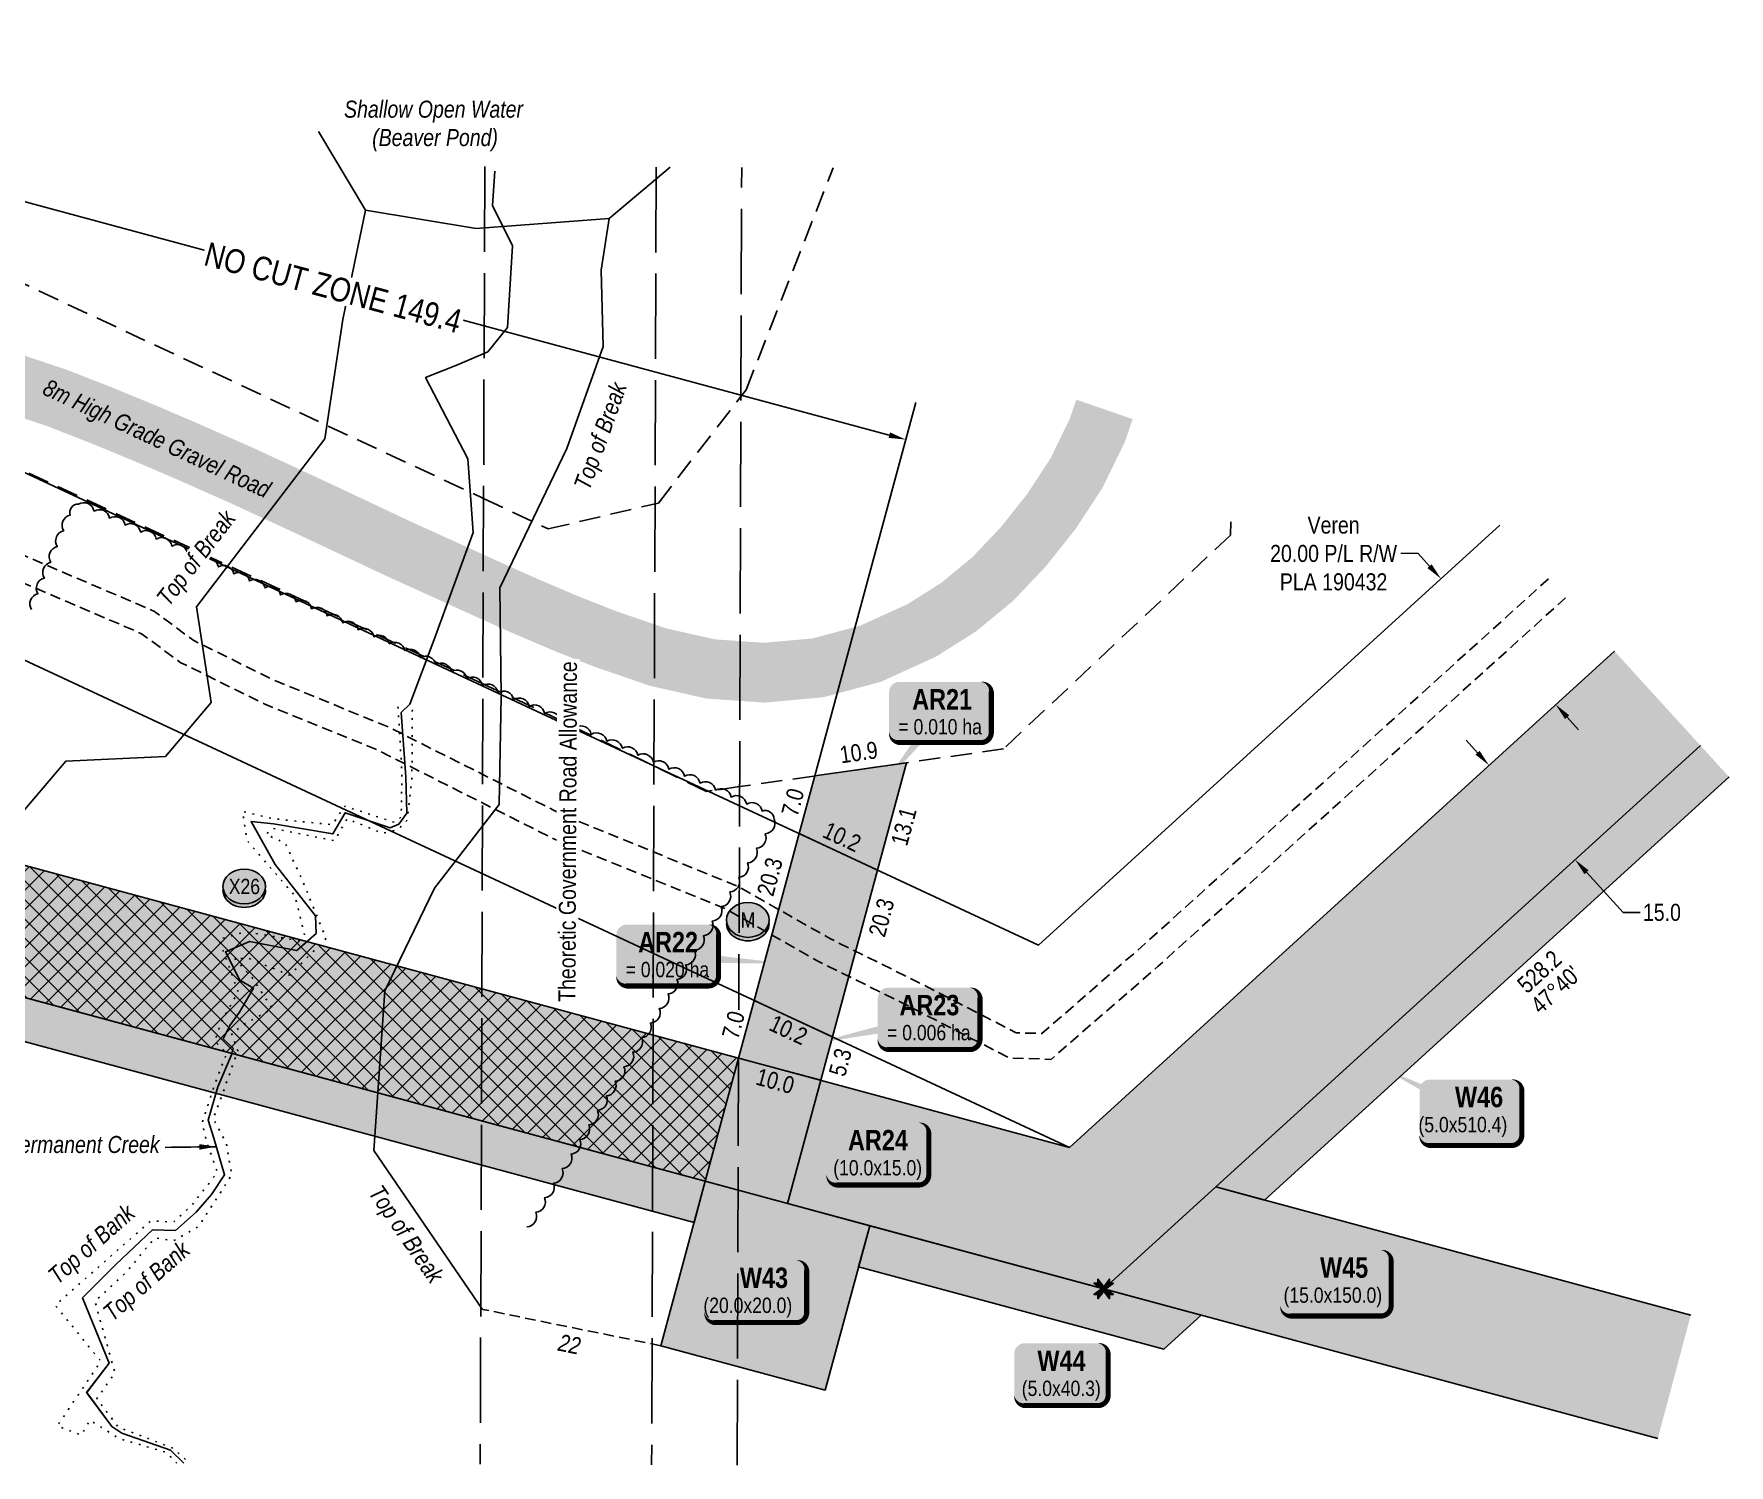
# Model space of a CAD drawing. Extents: x 471563 to 508050, y 6028961 to 6050146.
# Drawn here: x 476181 to 477176, y 6044197 to 6045038 of the extents above; entities that cross this region are included whole.
import ezdxf
from ezdxf.enums import TextEntityAlignment as Align

# ---------------------------------------------------------------- set-up
doc = ezdxf.new("R2010")
doc.units = 0
doc.header["$LTSCALE"] = 5
doc.header["$PDSIZE"] = 0.5
for name, pattern in [('0', [1, 1, 0]), ('foc-ACCESSROAD', [3.75, 2.5, -1.25]), ('foc-TIELINE', [1.875, 1.25, -0.625]), ('foc-TOPO', [1, 0.2, -0.8]), ('foc-UNSURVEYED', [12.5, 10, -2.5]), ('UG_PIPE', [1.875, 1.25, -0.625])]:
    doc.linetypes.add(name, pattern=pattern)
doc.layers.get('Defpoints').update_dxf_attribs({"color": 9})
for name, color, linetype in [('AS-PIPE-UG', 44, 'UG_PIPE'), ('AS-ROADS', 254, 'Continuous'), ('C-AR', 13, 'foc-ACCESSROAD'), ('C-RW', 13, 'Continuous'), ('L-BD1', 253, 'Continuous'), ('L-MON', 1, 'Continuous'), ('L-ROAD-T', 7, 'Continuous'), ('L-USEC', 7, 'foc-UNSURVEYED'), ('P-CROSSINGS', 250, 'Continuous'), ('P-CROSSINGS AR', 250, 'Continuous'), ('P-PROPOSED', 10, 'Continuous'), ('P-PROPOSED-H', 21, 'Continuous'), ('P-TEMP-BLOCKS', 250, 'Continuous'), ('P-TEMP-BLUE-BORE-H', 131, 'Continuous'), ('P-TEMP-H', 41, 'Continuous'), ('P-TEMP-NO CUT-H', 104, 'Continuous'), ('P-TEMP-NO CUT-T', 143, 'Continuous'), ('P-TEMP_ACCESS ROAD', 46, 'Continuous'), ('P-TEMP_WORKSPACE', 46, 'Continuous'), ('P-TXT', 4, 'Continuous'), ('P-WORKAREA', 113, 'Continuous'), ('P-WORKAREA-H', 111, 'Continuous'), ('P-WORKAREA-T', 113, 'Continuous'), ('T-BUSH', 110, '0'), ('T-CREEK', 160, 'Continuous'), ('T-LOW-AREA', 48, 'foc-TOPO'), ('T-SLOPE', 48, 'Continuous'), ('T-TIE', 201, 'foc-TIELINE'), ('T-WATER-T', 170, 'Continuous'), ('WETLAND', 143, 'Continuous'), ('WETLAND-T', 146, 'Continuous')]:
    doc.layers.add(name, color=color, linetype=linetype)
for name, color, linetype, lineweight in [('C-AR-T', 13, 'Continuous', 9), ('P-TEMP-T', 46, 'Continuous', 18), ('T-TEXT', 48, 'Continuous', 18), ('T-TIE-T', 201, 'Continuous', 18)]:
    doc.layers.add(name, color=color, linetype=linetype, lineweight=lineweight)
doc.styles.add('80', font='ARIALN.TTF', dxfattribs={"height": 10})
doc.styles.add('80CG', font='ARIALN.TTF', dxfattribs={"height": 10})
doc.styles.add('80L', font='ARIALN.TTF', dxfattribs={"height": 10})
doc.styles.add('80LS', font='ARIALNI.TTF', dxfattribs={"height": 10})
doc.styles.add('BOLD', font='ARIALNB.TTF')
doc.styles.add('Crossing', font='ARIALN.TTF', dxfattribs={"height": 10})
doc.styles.add('foc-LtypeFont', font='ARIALN.TTF', dxfattribs={"height": 7.35})
doc.styles.add('MtXpl_Arial_Narrow', font='ARIALNI.TTF')
doc.linetypes.add('foc-TOPO-flowdirection-NOLINE', pattern='A,0,[">",foc-LtypeFont,S=0.3,R=0,X=0,Y=-0.945],-20,[">",foc-LtypeFont,S=0.3,R=0,X=0,Y=-0.945],0', length=20)
doc.dimstyles.new('Compass 5 000', dxfattribs={"dimscale": 5, "dimtxt": 9, "dimasz": 2, "dimexe": 0.2, "dimexo": 0.0625, "dimgap": 0.5, "dimtad": 0, "dimtih": 1, "dimtoh": 1, "dimzin": 0, "dimdsep": 46, "dimtxsty": '80CG', "dimcen": 0.1, "dimse1": 1, "dimse2": 1, "dimclrd": 256, "dimclrt": 256, "dimaunit": 1, "dimadec": 4, "dimazin": 0, "dimtfac": 0.06, "dimtofl": 0, "dimtmove": 0, "dimatfit": 1, "dimfxl": 0.2, "dimtolj": 1, "dimtzin": 0, "dimlwd": -1, "dimarcsym": 0})

# ---------------------------------------------------------------- blocks, each defined once
blk = doc.blocks.new('xing2')
h = blk.add_hatch(color=50)
h.dxf.hatch_style = 1
edge = h.paths.add_edge_path()
edge.add_ellipse((0, 0), major_axis=(-12.5, 0), ratio=0.816297, start_angle=0, end_angle=360)
h = blk.add_hatch(color=250)
h.dxf.hatch_style = 1
edge = h.paths.add_edge_path()
edge.add_ellipse((0, -2.05), major_axis=(-12.5, 0), ratio=0.816297, start_angle=0, end_angle=180)
edge.add_line((12.5, -2.05), (12.5, 0))
edge.add_ellipse((0, 0), major_axis=(-12.5, 0), ratio=0.816297, start_angle=0, end_angle=180, ccw=False)
edge.add_line((-12.5, 0), (-12.5, -2.05))
at = {"color": 250}
blk.add_ellipse((0, 0), major_axis=(-12.5, 0), ratio=0.816297, dxfattribs=at)
blk.add_ellipse((0, -2.05), major_axis=(-12.5, 0), ratio=0.816297, start_param=0, end_param=3.141593, dxfattribs=at)
at = {"color": 250, "style": 'Crossing'}
blk.add_attdef('CROSSING', text='', height=9, dxfattribs=at).set_placement((0.09, 0.02), align=Align.MIDDLE_CENTER)
at = {"color": 250, "style": 'Crossing', "flags": 1}
for tag, p in [('OWNER', (0.09, -12.49)), ('DESCRIPTION', (0.09, -25.77)), ('LOCATION', (0.09, -39.3)), ('DWG_REF', (0.09, -52.84))]:
    blk.add_attdef(tag, text='', height=9, dxfattribs=at).set_placement(p, align=Align.MIDDLE_CENTER)
blk = doc.blocks.new('TEMP')
h = blk.add_hatch(color=255)
h.dxf.hatch_style = 1
h.paths.add_polyline_path([(0, 0.25), (-0.67, 1.15), (-0.67, 0.67), (-1.15, 0.67), (-0.25, 0), (-1.15, -0.67), (-0.67, -0.67), (-0.67, -1.15), (0, -0.25), (0.67, -1.15), (0.67, -0.67), (1.15, -0.67), (0.25, 0), (1.15, 0.67), (0.67, 0.67), (0.67, 1.15)])
h.paths.add_polyline_path([(0.57, 0.85), (0.57, 0.57), (0.85, 0.57), (0.08, 0), (0.85, -0.57), (0.57, -0.57), (0.57, -0.85), (0, -0.08), (-0.57, -0.85), (-0.57, -0.57), (-0.85, -0.57), (-0.08, 0), (-0.85, 0.57), (-0.57, 0.57), (-0.57, 0.85), (0, 0.08)], flags=16)
h = blk.add_hatch(color=1)
h.dxf.hatch_style = 1
h.paths.add_polyline_path([(0, 0.08), (-0.57, 0.85), (-0.57, 0.57), (-0.85, 0.57), (-0.08, 0), (-0.85, -0.57), (-0.57, -0.57), (-0.57, -0.85), (0, -0.08), (0.57, -0.85), (0.57, -0.57), (0.85, -0.57), (0.08, 0), (0.85, 0.57), (0.57, 0.57), (0.57, 0.85)])
h = blk.add_hatch(color=1)
h.dxf.hatch_style = 1
h.paths.add_polyline_path([(-0.08, 0), (-0.85, 0.57), (-0.57, 0.57), (-0.57, 0.85), (0, 0.08), (0.57, 0.85), (0.57, 0.57), (0.85, 0.57), (0.08, 0), (0.85, -0.57), (0.57, -0.57), (0.57, -0.85), (0, -0.08), (-0.57, -0.85), (-0.57, -0.57), (-0.85, -0.57)])
at = {"color": 1}
for p, q in [((-0.08, 0), (0.08, 0)), ((0, 0.08), (0, -0.08))]:
    blk.add_line(p, q, dxfattribs=at)
at = {"color": 255, "flags": 128}
blk.add_lwpolyline([(-0.25, 0), (-1.15, 0.67), (-0.67, 0.67), (-0.67, 1.15), (0, 0.25), (0.67, 1.15), (0.67, 0.67), (1.15, 0.67), (0.25, 0), (1.15, -0.67), (0.67, -0.67), (0.67, -1.15), (0, -0.25), (-0.67, -1.15), (-0.67, -0.67), (-1.15, -0.67)], close=True, dxfattribs=at)
at = {"color": 1, "flags": 128}
blk.add_lwpolyline([(-0.08, 0), (-0.85, 0.57), (-0.57, 0.57), (-0.57, 0.85), (0, 0.08), (0.57, 0.85), (0.57, 0.57), (0.85, 0.57), (0.08, 0), (0.85, -0.57), (0.57, -0.57), (0.57, -0.85), (0, -0.08), (-0.57, -0.85), (-0.57, -0.57), (-0.85, -0.57)], close=True, dxfattribs=at)
blk = doc.blocks.new('*U88')
h = blk.add_hatch(color=191)
edge = h.paths.add_edge_path()
edge.add_line((-24, -18.12), (24, -18.12))
edge.add_arc((24, -12.12), 6, 270, 360)
edge.add_line((30, -12.12), (30, 12.5))
edge.add_arc((24, 12.5), 6, 0, 90)
edge.add_line((24, 18.5), (-24, 18.5))
edge.add_arc((-24, 12.5), 6, 90, 180)
edge.add_line((-30, 12.5), (-30, -12.12))
edge.add_arc((-24, -12.12), 6, 180, 270)
at = {"color": 250, "flags": 128}
blk.add_lwpolyline([(-24, -18.12, 3, 3, 0), (24, -18.12, 3, 3, 0.414214), (30, -12.12, 3, 3, 0), (30, 12.5, 3, 0, 0.414214), (24, 18.5, 0, 0, 0), (-24, 18.5, 0, 0, 0.414214), (-30, 12.5, 0, 0, 0), (-30, -12.12, 0, 3, 0.414214)], format="xyseb", close=True, dxfattribs=at)
at = {"flags": 128}
blk.add_lwpolyline([(27.24, 13.56, 0, 7.5, 0), (0, 0, 0, 0, 0)], format="xyseb", dxfattribs=at)
at = {"color": 250}
for tag, p, height, style in [('TEMP_AREA_W1_001', (-9.21, 2.24), 12, 'BOLD'), ('ENTER_TEXT_001', (-30.66, -12.47), 9, '80')]:
    blk.add_attdef(tag, p, '', height=height, dxfattribs=dict(at, style=style))
blk = doc.blocks.new('*U210')
h = blk.add_hatch(color=111)
edge = h.paths.add_edge_path()
edge.add_line((-24, -17.52), (24, -17.52))
edge.add_arc((24, -11.52), 6, 270, 360)
edge.add_line((30, -11.52), (30, 12.5))
edge.add_arc((24, 12.5), 6, 0, 90)
edge.add_line((24, 18.5), (-24, 18.5))
edge.add_arc((-24, 12.5), 6, 90, 180)
edge.add_line((-30, 12.5), (-30, -11.52))
edge.add_arc((-24, -11.52), 6, 180, 270)
at = {"color": 250, "flags": 128}
blk.add_lwpolyline([(-24, -17.52, 3, 3, 0), (24, -17.52, 3, 3, 0.414214), (30, -11.52, 3, 3, 0), (30, 12.5, 3, 0, 0.414214), (24, 18.5, 0, 0, 0), (-24, 18.5, 0, 0, 0.414214), (-30, 12.5, 0, 0, 0), (-30, -11.52, 0, 3, 0.414214)], format="xyseb", close=True, dxfattribs=at)
at = {"flags": 128}
blk.add_lwpolyline([(69.66, -4.38, 0, 7.5, 0), (0, 0, 0, 0, 0)], format="xyseb", dxfattribs=at)
at = {"color": 250}
for tag, p, height, style in [('TEMP_AREA_W1_001', (-9.21, 2.24), 12, 'BOLD'), ('ENTER_TEXT_001', (-30.66, -12.47), 9, '80')]:
    blk.add_attdef(tag, p, '', height=height, dxfattribs=dict(at, style=style))
blk = doc.blocks.new('*U432')
h = blk.add_hatch(color=191)
edge = h.paths.add_edge_path()
edge.add_line((-21.5, -18.12), (21.5, -18.12))
edge.add_arc((21.5, -12.12), 6, 270, 360)
edge.add_line((27.5, -12.12), (27.5, 12.5))
edge.add_arc((21.5, 12.5), 6, 0, 90)
edge.add_line((21.5, 18.5), (-21.5, 18.5))
edge.add_arc((-21.5, 12.5), 6, 90, 180)
edge.add_line((-27.5, 12.5), (-27.5, -12.12))
edge.add_arc((-21.5, -12.12), 6, 180, 270)
at = {"color": 250, "flags": 128}
blk.add_lwpolyline([(-21.5, -18.12, 3, 3, 0), (21.5, -18.12, 3, 3, 0.414214), (27.5, -12.12, 3, 3, 0), (27.5, 12.5, 3, 0, 0.414214), (21.5, 18.5, 0, 0, 0), (-21.5, 18.5, 0, 0, 0.414214), (-27.5, 12.5, 0, 0, 0), (-27.5, -12.12, 0, 3, 0.414214)], format="xyseb", close=True, dxfattribs=at)
at = {"flags": 128}
blk.add_lwpolyline([(27.24, 13.56, 0, 7.5, 0), (0, 0, 0, 0, 0)], format="xyseb", dxfattribs=at)
at = {"color": 250}
for tag, p, height, style in [('TEMP_AREA_W1_001', (-9.21, 2.24), 12, 'BOLD'), ('ENTER_TEXT_001', (-30.66, -12.47), 9, '80')]:
    blk.add_attdef(tag, p, '', height=height, dxfattribs=dict(at, style=style))
blk = doc.blocks.new('*U302')
h = blk.add_hatch(color=191)
edge = h.paths.add_edge_path()
edge.add_line((-26.5, -20.23), (26.5, -20.23))
edge.add_arc((26.5, -14.23), 6, 270, 360)
edge.add_line((32.5, -14.23), (32.5, 12.5))
edge.add_arc((26.5, 12.5), 6, 0, 90)
edge.add_line((26.5, 18.5), (-26.5, 18.5))
edge.add_arc((-26.5, 12.5), 6, 90, 180)
edge.add_line((-32.5, 12.5), (-32.5, -14.23))
edge.add_arc((-26.5, -14.23), 6, 180, 270)
at = {"color": 250, "flags": 128}
blk.add_lwpolyline([(-26.5, -20.23, 3, 3, 0), (26.5, -20.23, 3, 3, 0.414214), (32.5, -14.23, 3, 3, 0), (32.5, 12.5, 3, 0, 0.414214), (26.5, 18.5, 0, 0, 0), (-26.5, 18.5, 0, 0, 0.414214), (-32.5, 12.5, 0, 0, 0), (-32.5, -14.23, 0, 3, 0.414214)], format="xyseb", close=True, dxfattribs=at)
at = {"flags": 128}
blk.add_lwpolyline([(-20.77, 2.51, 0, 7.5, 0), (0, 0, 0, 0, 0)], format="xyseb", dxfattribs=at)
at = {"color": 250}
for tag, p, height, style in [('TEMP_AREA_W1_001', (-9.21, 2.24), 12, 'BOLD'), ('ENTER_TEXT_001', (-30.66, -12.47), 9, '80')]:
    blk.add_attdef(tag, p, '', height=height, dxfattribs=dict(at, style=style))
blk = doc.blocks.new('*U105')
h = blk.add_hatch(color=191)
edge = h.paths.add_edge_path()
edge.add_line((-24, -20.23), (24, -20.23))
edge.add_arc((24, -14.23), 6, 270, 360)
edge.add_line((30, -14.23), (30, 12.5))
edge.add_arc((24, 12.5), 6, 0, 90)
edge.add_line((24, 18.5), (-24, 18.5))
edge.add_arc((-24, 12.5), 6, 90, 180)
edge.add_line((-30, 12.5), (-30, -14.23))
edge.add_arc((-24, -14.23), 6, 180, 270)
at = {"flags": 128}
blk.add_lwpolyline([(-51.44, 24.97, 0, 7.5, 0), (0, 0, 0, 0, 0)], format="xyseb", dxfattribs=at)
at = {"color": 250, "flags": 128}
blk.add_lwpolyline([(-24, -20.23, 3, 3, 0), (24, -20.23, 3, 3, 0.414214), (30, -14.23, 3, 3, 0), (30, 12.5, 3, 0, 0.414214), (24, 18.5, 0, 0, 0), (-24, 18.5, 0, 0, 0.414214), (-30, 12.5, 0, 0, 0), (-30, -14.23, 0, 3, 0.414214)], format="xyseb", close=True, dxfattribs=at)
at = {"color": 250}
for tag, p, height, style in [('TEMP_AREA_W1_001', (-9.21, 2.24), 12, 'BOLD'), ('ENTER_TEXT_001', (-30.66, -12.47), 9, '80')]:
    blk.add_attdef(tag, p, '', height=height, dxfattribs=dict(at, style=style))
blk = doc.blocks.new('*D304')
at = {"layer": 'Defpoints', "color": 0, "linetype": 'Continuous', "transparency": 16777216}
for p in [(477038.64, 6044611.62), (477085.36, 6044552.78), (477089.12, 6044556.21)]:
    blk.add_point(p, dxfattribs=at)
at = {"layer": 'P-TXT', "transparency": 16777216}
for p, q in [((477028.15, 6044615.59), (477021.41, 6044622.98)), ((477092.1, 6044545.39), (477113.58, 6044521.81)), ((477113.58, 6044521.81), (477123.58, 6044521.81))]:
    blk.add_line(p, q, dxfattribs=at)
at = {"layer": 'P-TXT', "linetype": 'Continuous', "transparency": 16777216}
for points in [[(477029.38, 6044616.71), (477026.92, 6044614.47), (477034.88, 6044608.2)], [(477093.33, 6044546.51), (477090.87, 6044544.27), (477085.36, 6044552.78)]]:
    blk.add_solid(points, dxfattribs=at)
at = {"layer": 'P-TXT', "linetype": 'Continuous', "transparency": 16777216, "insert": (477136.34, 6044521.81), "char_height": 10, "attachment_point": 5, "style": '80CG'}
blk.add_mtext('\\A1;15.0', dxfattribs=at)
blk = doc.blocks.new('*D305')
at = {"layer": 'C-AR-T', "transparency": 16777216}
for p, q in [((476993.22, 6044732.5), (476983.22, 6044732.5)), ((476999.96, 6044725.11), (476993.22, 6044732.5)), ((477080.73, 6044636.44), (477087.47, 6044629.05))]:
    blk.add_line(p, q, dxfattribs=at)
at = {"layer": 'C-AR-T', "linetype": 'Continuous', "transparency": 16777216}
for points in [[(477001.19, 6044726.23), (476998.72, 6044723.99), (477006.69, 6044717.72)], [(477081.97, 6044637.57), (477079.5, 6044635.32), (477074, 6044643.84)]]:
    blk.add_solid(points, dxfattribs=at)
at = {"layer": 'Defpoints', "color": 0, "linetype": 'Continuous', "transparency": 16777216}
for p in [(477000.27, 6044711.87), (477006.69, 6044717.72), (477067.58, 6044637.99)]:
    blk.add_point(p, dxfattribs=at)
at = {"layer": 'C-AR-T', "linetype": 'Continuous', "transparency": 16777216, "insert": (476943.68, 6044732.5), "char_height": 10, "attachment_point": 5, "style": '80CG'}
blk.add_mtext('\\A1;Veren\\P20.00 P/L R/W\\PPLA 190432', dxfattribs=at)
blk = doc.blocks.new('*U358')
h = blk.add_hatch(color=191)
edge = h.paths.add_edge_path()
edge.add_line((-24, -17.15), (24, -17.15))
edge.add_arc((24, -11.15), 6, 270, 360)
edge.add_line((30, -11.15), (30, 12.5))
edge.add_arc((24, 12.5), 6, 0, 90)
edge.add_line((24, 18.5), (-24, 18.5))
edge.add_arc((-24, 12.5), 6, 90, 180)
edge.add_line((-30, 12.5), (-30, -11.15))
edge.add_arc((-24, -11.15), 6, 180, 270)
at = {"color": 250, "flags": 128}
blk.add_lwpolyline([(-24, -17.15, 3, 3, 0), (24, -17.15, 3, 3, 0.414214), (30, -11.15, 3, 3, 0), (30, 12.5, 3, 0, 0.414214), (24, 18.5, 0, 0, 0), (-24, 18.5, 0, 0, 0.414214), (-30, 12.5, 0, 0, 0), (-30, -11.15, 0, 3, 0.414214)], format="xyseb", close=True, dxfattribs=at)
at = {"flags": 128}
blk.add_lwpolyline([(-32.73, -41, 0, 7.5, 0), (0, 0, 0, 0, 0)], format="xyseb", dxfattribs=at)
at = {"color": 250}
for tag, p, height, style in [('TEMP_AREA_W1_001', (-9.21, 2.24), 12, 'BOLD'), ('ENTER_TEXT_001', (-30.66, -12.47), 9, '80')]:
    blk.add_attdef(tag, p, '', height=height, dxfattribs=dict(at, style=style))
blk = doc.blocks.new('*U359')
h = blk.add_hatch(color=191)
edge = h.paths.add_edge_path()
edge.add_line((-24, -17.81), (24, -17.81))
edge.add_arc((24, -11.81), 6, 270, 360)
edge.add_line((30, -11.81), (30, 12.5))
edge.add_arc((24, 12.5), 6, 0, 90)
edge.add_line((24, 18.5), (-24, 18.5))
edge.add_arc((-24, 12.5), 6, 90, 180)
edge.add_line((-30, 12.5), (-30, -11.81))
edge.add_arc((-24, -11.81), 6, 180, 270)
at = {"color": 250, "flags": 128}
blk.add_lwpolyline([(-24, -17.81, 3, 3, 0), (24, -17.81, 3, 3, 0.414214), (30, -11.81, 3, 3, 0), (30, 12.5, 3, 0, 0.414214), (24, 18.5, 0, 0, 0), (-24, 18.5, 0, 0, 0.414214), (-30, 12.5, 0, 0, 0), (-30, -11.81, 0, 3, 0.414214)], format="xyseb", close=True, dxfattribs=at)
at = {"flags": 128}
blk.add_lwpolyline([(-67.92, -14.29, 0, 7.5, 0), (0, 0, 0, 0, 0)], format="xyseb", dxfattribs=at)
at = {"color": 250}
for tag, p, height, style in [('TEMP_AREA_W1_001', (-9.21, 2.24), 12, 'BOLD'), ('ENTER_TEXT_001', (-30.66, -12.47), 9, '80')]:
    blk.add_attdef(tag, p, '', height=height, dxfattribs=dict(at, style=style))
blk = doc.blocks.new('*U360')
h = blk.add_hatch(color=111)
edge = h.paths.add_edge_path()
edge.add_line((-24, -18.11), (24, -18.11))
edge.add_arc((24, -12.11), 6, 270, 360)
edge.add_line((30, -12.11), (30, 12.5))
edge.add_arc((24, 12.5), 6, 0, 90)
edge.add_line((24, 18.5), (-24, 18.5))
edge.add_arc((-24, 12.5), 6, 90, 180)
edge.add_line((-30, 12.5), (-30, -12.11))
edge.add_arc((-24, -12.11), 6, 180, 270)
at = {"color": 250, "flags": 128}
blk.add_lwpolyline([(-24, -18.11, 3, 3, 0), (24, -18.11, 3, 3, 0.414214), (30, -12.11, 3, 3, 0), (30, 12.5, 3, 0, 0.414214), (24, 18.5, 0, 0, 0), (-24, 18.5, 0, 0, 0.414214), (-30, 12.5, 0, 0, 0), (-30, -12.11, 0, 3, 0.414214)], format="xyseb", close=True, dxfattribs=at)
at = {"flags": 128}
blk.add_lwpolyline([(-63.08, 9.14, 0, 7.5, 0), (0, 0, 0, 0, 0)], format="xyseb", dxfattribs=at)
at = {"color": 250}
for tag, p, height, style in [('TEMP_AREA_W1_001', (-9.21, 2.24), 12, 'BOLD'), ('ENTER_TEXT_001', (-30.66, -12.47), 9, '80')]:
    blk.add_attdef(tag, p, '', height=height, dxfattribs=dict(at, style=style))
blk = doc.blocks.new('Well_proximity')
h = blk.add_hatch(color=191)
h.dxf.hatch_style = 1
edge = h.paths.add_edge_path()
edge.add_ellipse((0, 0), major_axis=(-12.5, 0), ratio=0.816297, start_angle=0, end_angle=360)
h = blk.add_hatch(color=250)
h.dxf.hatch_style = 1
edge = h.paths.add_edge_path()
edge.add_ellipse((0, -2.05), major_axis=(-12.5, 0), ratio=0.816297, start_angle=0, end_angle=180)
edge.add_line((12.5, -2.05), (12.5, 0))
edge.add_ellipse((0, 0), major_axis=(-12.5, 0), ratio=0.816297, start_angle=0, end_angle=180, ccw=False)
edge.add_line((-12.5, 0), (-12.5, -2.05))
at = {"color": 250}
blk.add_ellipse((0, 0), major_axis=(-12.5, 0), ratio=0.816297, dxfattribs=at)
blk.add_ellipse((0, -2.05), major_axis=(-12.5, 0), ratio=0.816297, start_param=0, end_param=3.141593, dxfattribs=at)
at = {"color": 250, "style": '80L'}
blk.add_attdef('CROSSING', text='', height=9, dxfattribs=at).set_placement((0.09, 0.02), align=Align.MIDDLE_CENTER)

msp = doc.modelspace()

# ---------------------------------------------------------------- hatches: boundary and pattern name
at = {"layer": 'P-PROPOSED-H'}
h = msp.add_hatch(color=256, dxfattribs=at)
h.dxf.hatch_style = 1
h.paths.add_polyline_path([(475584.03, 6044533.161), (475633.111, 6044476.502), (475757.958, 6044584.65), (476808.777, 6044300.809), (477158.924, 6044619.798), (477108.441, 6044675.212), (476788.663, 6044383.889), (475739.013, 6044667.414)])
at = {"layer": 'P-TEMP-BLUE-BORE-H'}
h = msp.add_hatch(color=256, dxfattribs=at)
h.dxf.hatch_style = 1
h.paths.add_polyline_path([(476574.999, 6044363.956), (475854.448, 6044558.587), (475873.995, 6044630.954), (476594.547, 6044436.323)])
at = {"layer": 'P-TEMP-H'}
h = msp.add_hatch(color=256, dxfattribs=at)
h.dxf.hatch_style = 1
h.paths.add_polyline_path([(477175.751, 6044601.327), (476903.134, 6044352.969), (476874.517, 6044360.699), (477158.924, 6044619.798)])
h = msp.add_hatch(color=256, dxfattribs=at)
h.dxf.hatch_style = 1
h.paths.add_polyline_path([(476693.14, 6044609.69), (476639.293, 6044601.98), (476630.139, 6044568.091), (476676.113, 6044546.652)])
h = msp.add_hatch(color=256, dxfattribs=at)
h.dxf.hatch_style = 1
h.paths.add_polyline_path([(475854.448, 6044558.587), (476574.999, 6044363.956), (476568.484, 6044339.834), (475847.932, 6044534.464)])
h = msp.add_hatch(color=256, dxfattribs=at)
h.dxf.hatch_style = 1
h.paths.add_polyline_path([(476603.683, 6044470.147), (476649.657, 6044448.709), (476642.792, 6044423.291), (476594.547, 6044436.323)])
h = msp.add_hatch(color=256, dxfattribs=at)
h.dxf.hatch_style = 1
h.paths.add_polyline_path([(476645.426, 6044241.403), (476671.489, 6044337.893), (476574.999, 6044363.956), (476548.936, 6044267.466)])
h = msp.add_hatch(color=256, dxfattribs=at)
h.dxf.hatch_style = 1
h.paths.add_polyline_path([(477133.919, 6044212.984), (476808.777, 6044300.809), (476874.517, 6044360.699), (477153.26, 6044285.406)])
h = msp.add_hatch(color=256, dxfattribs=at)
h.dxf.hatch_style = 1
h.paths.add_polyline_path([(476671.489, 6044337.893), (476664.973, 6044313.77), (476844.098, 6044265.386), (476866.011, 6044285.349)])
at = {"layer": 'P-TEMP-NO CUT-H', "ltscale": 2}
h = msp.add_hatch(dxfattribs=at)
h.set_pattern_fill('ANSI37', color=256, scale=2.498679, angle=90)
h.set_pattern_definition([(135, (257.6555, 3195.074), (-5.609693392, -5.609693392), []), (225, (257.6555, 3195.074), (5.609693392, -5.609693392), [])])
h.paths.add_polyline_path([(476574.999, 6044363.956), (475854.448, 6044558.587), (475873.995, 6044630.954), (476594.547, 6044436.323)])
at = {"layer": 'P-WORKAREA-H'}
h = msp.add_hatch(color=256, dxfattribs=at)
h.dxf.hatch_style = 1
h.paths.add_polyline_path([(476630.139, 6044568.091), (476676.113, 6044546.652), (476649.657, 6044448.709), (476603.683, 6044470.147)])
h = msp.add_hatch(color=256, dxfattribs=at)
h.dxf.hatch_style = 1
h.paths.add_polyline_path([(476594.547, 6044436.323), (476642.792, 6044423.291), (476623.244, 6044350.924), (476574.999, 6044363.956)])

# ---------------------------------------------------------------- linework, layer by layer
at = {"layer": 'AS-PIPE-UG', "flags": 128}
for points in [[(477069.78, 6044717.649), (476830.843, 6044501.499), (476772.463, 6044450.739), (476757.348, 6044451.194), (476698.903, 6044481.334), (476648.498, 6044506.264), (476593.963, 6044537.204), (476492.093, 6044578.754), (476388.818, 6044630.839), (476322.353, 6044657.944), (476274.793, 6044681.434), (476251.788, 6044698.539), (476168.858, 6044734.129), (476049.673, 6044767.524), (475949.688, 6044756.774), (475847.538, 6044748.479), (475700.168, 6044713.334), (475643.803, 6044663.954), (475548.313, 6044574.394)], [(477079.837, 6044706.531), (476840.791, 6044490.282), (476777.874, 6044435.577), (476753.499, 6044436.311), (476692.144, 6044467.952), (476641.47, 6044493.014), (476587.406, 6044523.687), (476485.877, 6044565.098), (476382.602, 6044617.183), (476316.195, 6044644.265), (476266.937, 6044668.593), (476244.257, 6044685.457), (476163.858, 6044719.961), (476048.407, 6044752.309), (475951.096, 6044741.847), (475849.898, 6044733.629), (475707.256, 6044699.612), (475653.874, 6044652.845), (475558.569, 6044563.459)]]:
    msp.add_lwpolyline(points, dxfattribs=at)
at = {"layer": 'AS-ROADS', "const_width": 35, "flags": 128}
msp.add_lwpolyline([(476809.237, 6044817.134), (476804.818, 6044804.334), (476792.813, 6044779.779), (476778.098, 6044757.239), (476761.618, 6044736.484), (476743.603, 6044717.479), (476723.638, 6044701.039), (476702.123, 6044687.444), (476672.078, 6044673.739), (476641.083, 6044665.399), (476609.588, 6044662.544), (476578.048, 6044664.779), (476547.098, 6044671.774), (476516.433, 6044682.319), (476492.448, 6044691.789), (476468.793, 6044701.919), (476444.823, 6044712.654), (476419.483, 6044724.199), (476392.198, 6044736.604), (476363.988, 6044749.954), (476334.218, 6044763.889), (476302.538, 6044778.549), (476268.318, 6044793.689), (476244.443, 6044803.869), (476219.758, 6044814.009), (476194.763, 6044823.779), (476169.053, 6044832.424), (476142.968, 6044840.304)], dxfattribs=at)
at = {"layer": 'C-AR'}
for points in [[(475453.222, 6044684.584), (475461.296, 6044691.539), (475664.494, 6044867.379), (475782.293, 6044969.318), (475861.176, 6045037.583), (476444.895, 6044764.775), (476482.858, 6044746.975), (476547.461, 6044762.153), (476595.901, 6044824.737), (476598.932, 6044828.653), (476650.087, 6044958.971)], [(476883.28, 6044751.146), (476883.179, 6044743.355), (476750.009, 6044617.833), (476595.102, 6044595.652), (476578.968, 6044593.341), (476575.623, 6044592.861), (476472.717, 6044642.898), (476444.515, 6044656.054), (476096.16, 6044817.805), (475878.146, 6044787.789), (475868.015, 6044786.364), (475712.612, 6044764.806), (475696.279, 6044762.621), (475526.741, 6044615.913), (475518.499, 6044608.813)]]:
    msp.add_lwpolyline(points, dxfattribs=at)
at = {"layer": 'C-RW', "flags": 128}
for points in [[(475518.59, 6044608.707), (475695.919, 6044762.316), (476094.379, 6044817.922), (476770.567, 6044502.608), (477041.131, 6044749.096)], [(477108.441, 6044675.212), (476788.663, 6044383.889), (476078.923, 6044714.849), (475739.013, 6044667.414), (475584.03, 6044533.161)]]:
    msp.add_lwpolyline(points, dxfattribs=at)
at = {"layer": 'L-USEC', "flags": 128}
for points in [[(476445.573, 6044959.684), (476442.916, 6044197.883)], [(476546.157, 6044959.334), (476543.5, 6044197.533)], [(476593.713, 6044197.357), (476596.37, 6044959.158)]]:
    msp.add_lwpolyline(points, dxfattribs=at)
at = {"layer": 'P-TEMP-NO CUT-T'}
for p, q in [((475981.723, 6044991.451), (476312.876, 6044902.002)), ((476682.977, 6044802.032), (476351.825, 6044891.481))]:
    msp.add_line(p, q, dxfattribs=at)
at = {"layer": 'P-TEMP-NO CUT-T', "flags": 128}
msp.add_lwpolyline([(476639.293, 6044601.98), (476698.477, 6044821.087)], dxfattribs=at)
at = {"layer": 'P-TEMP-NO CUT-T'}
msp.add_solid([(476683.411, 6044803.641), (476682.543, 6044800.424), (476692.626, 6044799.426)], dxfattribs=at)
at = {"layer": 'P-TEMP_ACCESS ROAD', "linetype": 'Continuous', "flags": 128}
msp.add_lwpolyline([(476693.14, 6044609.69), (476639.293, 6044601.98), (476630.139, 6044568.091), (476676.113, 6044546.652)], close=True, dxfattribs=at)
at = {"layer": 'P-TEMP_WORKSPACE'}
msp.add_lwpolyline([(477175.751, 6044601.327), (476903.134, 6044352.969), (476874.517, 6044360.699), (477158.924, 6044619.798)], dxfattribs=at)
for points in [[(476645.426, 6044241.403), (476671.489, 6044337.893), (476574.999, 6044363.956), (476548.936, 6044267.466)], [(476866.011, 6044285.349), (476671.489, 6044337.893), (476664.973, 6044313.77), (476844.098, 6044265.386)]]:
    msp.add_lwpolyline(points, close=True, dxfattribs=at)
at = {"layer": 'P-TEMP_WORKSPACE', "flags": 128}
msp.add_lwpolyline([(477133.919, 6044212.984), (476808.777, 6044300.809), (476874.517, 6044360.699), (477153.26, 6044285.406)], dxfattribs=at)
at = {"layer": 'P-WORKAREA'}
msp.add_lwpolyline([(476630.139, 6044568.091), (476676.113, 6044546.652), (476649.657, 6044448.709), (476603.683, 6044470.147)], close=True, dxfattribs=at)
msp.add_lwpolyline([(476594.547, 6044436.323), (476642.792, 6044423.291), (476623.244, 6044350.924), (476574.999, 6044363.956), (476594.547, 6044436.323)], dxfattribs=at)
at = {"layer": 'T-BUSH', "linetype": 'Continuous', "flags": 128}
msp.add_lwpolyline([(476470.309, 6044337.213, 0.5205671), (476475.488, 6044345.761, 0.5205671), (476480.668, 6044354.309, 0.5205671), (476485.848, 6044362.857, 0.5205671), (476491.027, 6044371.404, 0.5205671), (476496.207, 6044379.952, 0.5205671), (476501.386, 6044388.5, 0.5205671), (476506.566, 6044397.048, 0.5205671), (476511.745, 6044405.596, 0.5205671), (476516.925, 6044414.144, 0.5205671), (476522.104, 6044422.692, 0.5205671), (476527.284, 6044431.24, 0.5205671), (476532.464, 6044439.788, 0.5205671), (476537.643, 6044448.336, 0.5205671), (476542.823, 6044456.883, 0.5205671), (476548.002, 6044465.431, 0.5205671), (476553.182, 6044473.979, 0.5205671), (476558.361, 6044482.527, 0.5205671), (476563.541, 6044491.075, 0.5205671), (476568.72, 6044499.623, 0.5205671), (476573.9, 6044508.171, 0.5205671), (476579.08, 6044516.719, 0.5205671), (476584.259, 6044525.267, 0.5205671), (476589.439, 6044533.814, 0.5205671), (476594.618, 6044542.362, 0.5205671), (476599.798, 6044550.91, 0.5205671), (476604.977, 6044559.458, 0.5205671), (476610.157, 6044568.006, 0.5205671), (476615.336, 6044576.554, 0.5205671), (476608.4, 6044581.328, 0.5205671), (476599.283, 6044585.423, 0.5205671), (476590.165, 6044589.517, 0.5205671), (476581.048, 6044593.612, 0.5205671), (476571.93, 6044597.706, 0.5205671), (476562.813, 6044601.801, 0.5205671), (476553.695, 6044605.896, 0.5205671), (476544.578, 6044609.99, 0.5205671), (476535.46, 6044614.085, 0.5205671), (476526.343, 6044618.179, 0.5205671), (476517.225, 6044622.274, 0.5205671), (476508.108, 6044626.369, 0.5205671), (476498.99, 6044630.463, 0.5205671), (476489.873, 6044634.558, 0.5205671), (476480.755, 6044638.652, 0.5205671), (476471.638, 6044642.747, 0.5205671), (476462.52, 6044646.842, 0.5205671), (476453.403, 6044650.936, 0.5205671), (476444.285, 6044655.031, 0.5205671), (476435.168, 6044659.125, 0.5205671), (476426.05, 6044663.22, 0.5205671), (476416.933, 6044667.315, 0.5205671), (476407.815, 6044671.409, 0.5205671), (476398.698, 6044675.504, 0.5205671), (476389.58, 6044679.598, 0.5205671), (476380.463, 6044683.693, 0.5205671), (476371.345, 6044687.788, 0.5205671), (476362.228, 6044691.882, 0.5205671), (476353.11, 6044695.977, 0.5205671), (476343.993, 6044700.071, 0.5205671), (476334.875, 6044704.166, 0.5205671), (476325.758, 6044708.261, 0.5205671), (476316.64, 6044712.355, 0.5205671), (476307.523, 6044716.45, 0.5205671), (476298.406, 6044720.544, 0.5205671), (476289.288, 6044724.639, 0.5205671), (476280.171, 6044728.734, 0.5205671), (476271.053, 6044732.828, 0.5205671), (476261.936, 6044736.923, 0.5205671), (476252.818, 6044741.017, 0.5205671), (476243.701, 6044745.112, 0.5205671), (476234.583, 6044749.207, 0.5205671), (476225.466, 6044753.301, 0.5205671), (476216.348, 6044757.396, 0.5205671), (476207.231, 6044761.491, 0.5205671), (476202.295, 6044755.13, 0.5205671), (476198.515, 6044745.877, 0.5205671), (476194.735, 6044736.625, 0.5205671), (476190.956, 6044727.372, 0.5205671), (476187.176, 6044718.12, 0.5205671), (476183.396, 6044708.867, 0.5205671), (476179.617, 6044699.615, 0.5205671)], format="xyb", dxfattribs=at)
at = {"layer": 'T-CREEK', "flags": 128}
msp.add_lwpolyline([(476451.553, 6044957.039), (476450.123, 6044936.809), (476461.853, 6044913.094), (476458.878, 6044865.289), (476447.358, 6044850.864), (476429.623, 6044843.369), (476410.898, 6044835.804), (476435.663, 6044788.049), (476436.008, 6044782.854), (476438.703, 6044744.854), (476415.843, 6044682.094), (476401.598, 6044644.179), (476396.603, 6044639.104), (476399.358, 6044601.329), (476399.788, 6044580.189), (476395.143, 6044573.629), (476389.988, 6044571.569), (476363.738, 6044580.299), (476356.468, 6044567.939), (476321.598, 6044573.899), (476308.438, 6044575.254), (476322.688, 6044550.044), (476346.208, 6044519.864), (476346.718, 6044509.494), (476335.238, 6044499.384), (476307.538, 6044504.829), (476293.518, 6044498.689), (476301.848, 6044481.969), (476309.823, 6044477.284), (476301.758, 6044463.209), (476295.958, 6044455.364), (476292.053, 6044447.659), (476297.888, 6044442.094), (476296.968, 6044438.229), (476288.923, 6044419.444), (476283.253, 6044399.809), (476286.613, 6044389.214), (476292.873, 6044367.784), (476285.268, 6044356.184), (476276.248, 6044345.764), (476264.043, 6044335.029), (476250.678, 6044335.574), (476229.058, 6044315.174), (476209.583, 6044295.489), (476225.183, 6044257.139), (476211.988, 6044240.024), (476226.808, 6044219.959), (476232.683, 6044216.034), (476261.243, 6044206.184), (476269.082, 6044198.49)], dxfattribs=at)
at = {"layer": 'T-CREEK', "linetype": 'foc-TOPO-flowdirection-NOLINE', "flags": 128}
msp.add_lwpolyline([(476451.558, 6044957.039), (476450.128, 6044936.809), (476461.858, 6044913.094), (476458.883, 6044865.289), (476447.363, 6044850.864), (476429.628, 6044843.369), (476410.903, 6044835.804), (476435.668, 6044788.049), (476436.013, 6044782.854), (476438.708, 6044744.854), (476415.848, 6044682.094), (476401.603, 6044644.179), (476396.608, 6044639.104), (476399.363, 6044601.329), (476399.793, 6044580.189), (476395.148, 6044573.629), (476389.993, 6044571.569), (476363.743, 6044580.299), (476356.473, 6044567.939), (476321.603, 6044573.899), (476308.443, 6044575.254), (476322.693, 6044550.044), (476346.213, 6044519.864), (476346.723, 6044509.494), (476335.243, 6044499.384), (476307.543, 6044504.829), (476293.523, 6044498.689), (476301.853, 6044481.969), (476309.828, 6044477.284), (476301.763, 6044463.209), (476295.963, 6044455.364), (476292.058, 6044447.659), (476297.893, 6044442.094), (476296.973, 6044438.229), (476288.928, 6044419.444), (476283.258, 6044399.809), (476286.618, 6044389.214), (476292.878, 6044367.784), (476285.273, 6044356.184), (476276.253, 6044345.764), (476264.048, 6044335.029), (476250.683, 6044335.574), (476229.063, 6044315.174), (476209.588, 6044295.489), (476225.188, 6044257.139), (476211.993, 6044240.024), (476226.813, 6044219.959), (476232.688, 6044216.034), (476261.248, 6044206.184), (476269.087, 6044198.49)], dxfattribs=at)
at = {"layer": 'T-LOW-AREA', "flags": 128}
for points in [[(476394.673, 6044642.519), (476397.013, 6044603.424), (476396.548, 6044577.754), (476392.533, 6044574.709), (476363.478, 6044584.229), (476356.243, 6044573.349), (476321.403, 6044576.824), (476303.498, 6044581.199), (476305.928, 6044564.249), (476319.568, 6044548.369), (476334.128, 6044531.719), (476339.853, 6044508.604), (476336.193, 6044505.374), (476304.858, 6044510.419), (476289.668, 6044505.929), (476300.868, 6044475.384), (476297.743, 6044469.609), (476290.598, 6044456.634), (476287.183, 6044446.214), (476294.183, 6044439.239), (476286.868, 6044420.009), (476279.713, 6044398.249), (476282.358, 6044387.219), (476288.708, 6044369.209), (476273.273, 6044349.409), (476262.943, 6044340.034), (476249.603, 6044340.749), (476193.553, 6044291.179), (476220.328, 6044258.309), (476194.793, 6044220.414), (476208.923, 6044214.899), (476213.928, 6044223.749), (476231.328, 6044212.824), (476258.878, 6044204.809), (476264.87, 6044198.504)], [(476403.093, 6044640.814), (476402.863, 6044600.869), (476400.068, 6044576.009), (476394.743, 6044570.429), (476385.733, 6044568.249), (476364.758, 6044576.799), (476357.488, 6044563.904), (476320.868, 6044571.184), (476317.233, 6044567.654), (476328.518, 6044562.434), (476338.293, 6044541.249), (476352.433, 6044506.739), (476351.738, 6044505.559), (476331.043, 6044484.984), (476307.208, 6044494.764), (476298.658, 6044494.944), (476309.078, 6044483.624), (476320.953, 6044465.289), (476303.823, 6044455.879), (476296.998, 6044450.714), (476300.658, 6044440.604), (476292.613, 6044417.899), (476286.328, 6044400.889), (476293.918, 6044386.134), (476297.143, 6044367.704), (476277.668, 6044337.434), (476263.123, 6044329.154), (476251.878, 6044330.704), (476235.443, 6044310.834), (476216.853, 6044293.454), (476228.568, 6044251.539), (476217.873, 6044236.319), (476230.613, 6044219.644), (476262.613, 6044207.334), (476272.439, 6044198.478)]]:
    msp.add_lwpolyline(points, dxfattribs=at)
at = {"layer": 'T-SLOPE', "flags": 128}
for points in [[(476375.656, 6044934.116), (476362.298, 6044869.944), (476351.841, 6044799.784), (476276.498, 6044701.242), (476285.046, 6044645.09), (476258.191, 6044613.443), (476199.744, 6044610.549), (476153.033, 6044555.896), (476163.966, 6044498.642), (476111.902, 6044447.973), (476022.514, 6044345.033)], [(476518.632, 6044929.2), (476513.844, 6044898.863), (476515.155, 6044853.981), (476493.693, 6044794.11), (476454.415, 6044712.351), (476455.154, 6044648.761), (476454.056, 6044585.239), (476416.167, 6044536.016), (476387.018, 6044475.847), (476380.551, 6044382.131), (476444.352, 6044288.801)]]:
    msp.add_lwpolyline(points, dxfattribs=at)
at = {"layer": 'T-TIE', "flags": 128}
msp.add_lwpolyline([(476548.936, 6044267.466), (476444.352, 6044288.801)], dxfattribs=at)
at = {"layer": 'WETLAND'}
msp.add_lwpolyline([(476554.389, 6044959.305), (476518.632, 6044929.2), (476440.558, 6044923.348), (476375.656, 6044934.116), (476347.994, 6044980.19)], dxfattribs=at)

# ---------------------------------------------------------------- block references
at = {"layer": 'L-MON', "xscale": 4.997357149999892, "yscale": 4.997357149999892, "zscale": 4.997357149999892}
msp.add_blockref('TEMP', (476808.777, 6044300.809), dxfattribs=at)
at = {"layer": 'P-CROSSINGS', "xscale": 0.99947143, "yscale": 0.99947143, "zscale": 0.99947143}
msp.add_blockref('xing2', (476304.45, 6044537.044), dxfattribs=at).add_auto_attribs({'CROSSING': 'X26'})
at = {"layer": 'P-CROSSINGS AR', "linetype": 'Continuous', "xscale": 0.99947143, "yscale": 0.99947143, "zscale": 0.99947143}
msp.add_blockref('Well_proximity', (476599.944, 6044517.394), dxfattribs=at).add_auto_attribs({'CROSSING': 'M'})
at = {"layer": 'P-TEMP-BLOCKS'}
ref = msp.add_blockref('*U358', (476712.864, 6044638.691), dxfattribs=dict(at, xscale=0.9994796499999833, yscale=0.9994796499999833, zscale=0.9994796499999833))
ref.add_attrib('TEMP_AREA_W1_001', 'AR21', (476696.424, 6044640.934), dxfattribs={"layer": '0', "color": 250, "height": 11.9938, "style": 'BOLD'})
ref.add_attrib('ENTER_TEXT_001', '= 0.010 ha', (476688.308, 6044626.344), dxfattribs={"layer": '0', "color": 250, "height": 8.9953, "style": '80'})
ref = msp.add_blockref('*U210', (476552.824, 6044496.154), dxfattribs=dict(at, xscale=0.9994796499999833, yscale=0.9994796499999833, zscale=0.9994796499999833))
ref.add_attrib('TEMP_AREA_W1_001', 'AR22', (476535.61, 6044498.397), dxfattribs={"layer": '0', "color": 250, "height": 11.9938, "style": 'BOLD'})
ref.add_attrib('ENTER_TEXT_001', '= 0.020 ha', (476528.267, 6044483.807), dxfattribs={"layer": '0', "color": 250, "height": 8.9953, "style": '80'})
ref = msp.add_blockref('*U359', (476706.223, 6044459.1), dxfattribs=dict(at, xscale=0.9994796499999833, yscale=0.9994796499999833, zscale=0.9994796499999833))
ref.add_attrib('TEMP_AREA_W1_001', 'AR23', (476688.957, 6044461.446), dxfattribs={"layer": '0', "color": 250, "height": 11.9938, "style": 'BOLD'})
ref.add_attrib('ENTER_TEXT_001', '= 0.006 ha', (476681.667, 6044446.753), dxfattribs={"layer": '0', "color": 250, "height": 8.9953, "style": '80'})
at = {"layer": 'P-TEMP-BLOCKS', "xscale": 0.9994796499999833, "yscale": 0.9994796499999833, "zscale": 0.9994796499999833}
for name, p, values in [('*U105', (477024.121, 6044405.22), {'TEMP_AREA_W1_001': 'W46', 'ENTER_TEXT_001': '(5.0x510.4)'}), ('*U302', (476944.945, 6044305.107), {'TEMP_AREA_W1_001': 'W45', 'ENTER_TEXT_001': '(15.0x150.0)'}), ('*U88', (476604.517, 6044299.134), {'TEMP_AREA_W1_001': 'W43', 'ENTER_TEXT_001': '(20.0x20.0)'})]:
    msp.add_blockref(name, p, dxfattribs=at).add_auto_attribs(values)
at = {"layer": 'P-TEMP-BLOCKS'}
ref = msp.add_blockref('*U360', (476676.143, 6044379.879), dxfattribs=dict(at, xscale=0.9994796499999833, yscale=0.9994796499999833, zscale=0.9994796499999833))
ref.add_attrib('TEMP_AREA_W1_001', 'AR24', (476658.745, 6044382.123), dxfattribs={"layer": '0', "color": 250, "height": 11.9938, "style": 'BOLD'})
ref.add_attrib('ENTER_TEXT_001', '(10.0x15.0)', (476650.08, 6044367.416), dxfattribs={"layer": '0', "color": 250, "height": 8.99532, "style": '80'})
ref = msp.add_blockref('*U432', (476783.877, 6044250.403), dxfattribs=dict(at, xscale=0.9994796499999833, yscale=0.9994796499999833, zscale=0.9994796499999833))
ref.add_attrib('TEMP_AREA_W1_001', 'W44', (476769.891, 6044252.646), dxfattribs={"layer": '0', "color": 250, "height": 11.9938, "style": 'BOLD'})
ref.add_attrib('ENTER_TEXT_001', '(5.0x40.3)', (476760.68, 6044237.939), dxfattribs={"layer": '0', "color": 250, "height": 8.9953, "style": '80'})

# ---------------------------------------------------------------- texts
at = {"layer": 'L-BD1', "style": '80L'}
for s, p in [('528.2', (477064.428, 6044487.065)), ("47°40'", (477074.019, 6044476.537))]:
    msp.add_text(s, height=9.9947, rotation=42.334, dxfattribs=at).set_placement(p, align=Align.MIDDLE)
at = {"layer": 'P-TEMP-T', "style": '80L'}
for s, rotation, p in [('10.9', 8.148413, (476665.026, 6044615.833)), ('7.0', 74.884345, (476626.315, 6044586.519)), ('13.1', 74.884345, (476691.421, 6044572.321)), ('10.2', 334.999814, (476655.265, 6044566.168)), ('10.2', 334.999814, (476623.821, 6044452.882)), ('5.3', 74.884345, (476654.193, 6044433.854)), ('10.0', 344.884345, (476616.049, 6044422.839))]:
    msp.add_text(s, height=9.9947, rotation=rotation, dxfattribs=at).set_placement(p, align=Align.MIDDLE)
at = {"layer": 'P-WORKAREA-T', "style": '80L'}
for p in [(476612.851, 6044542.766), (476678.325, 6044518.803)]:
    msp.add_text('20.3', height=9.9947, rotation=74.884345, dxfattribs=at).set_placement(p, align=Align.MIDDLE)
at = {"layer": 'T-TEXT', "attachment_point": 1, "style": '80LS'}
for s, width, gutter_width, insert, char_height, rotation in [('8m High Grade Gravel Road', 145.8379, 50, (476189.646, 6044835.37), 9.99475, 334.916238), ('\\pi0.77994;Top of Break', 66.30055, 250.002, (476497.318, 6044771.647), 9.99471, 70.278306), ('\\pi0.77994;Top of Break', 66.30055, 250.002, (476384.75, 6044363.544), 9.99471, 304.356977), ('\\pi2.68548;Top of Bank', 66.30055, 250.002, (476186.279, 6044308.699), 9.99471, 41.489189), ('\\pi2.68548;Top of Bank', 66.30055, 250.002, (476218.554, 6044287.016), 9.99471, 41.489189)]:
    msp.add_mtext_dynamic_manual_height_columns(s, width=width, gutter_width=gutter_width, heights=[0], dxfattribs=dict(at, insert=insert, char_height=char_height, rotation=rotation))
at = {"layer": 'T-TIE-T', "insert": (476489.688, 6044274.571), "char_height": 9.99471, "attachment_point": 1, "rotation": 348.469842, "style": '80LS'}
msp.add_mtext_dynamic_manual_height_columns('\\pi0.39086;22', width=12.91037, gutter_width=250.002, heights=[0], dxfattribs=at)
at = {"layer": 'T-WATER-T', "linetype": 'Continuous', "insert": (476194.041, 6044390.589), "char_height": 9.99471, "width": 122.24545, "attachment_point": 2, "line_spacing_factor": 1.010232, "style": 'MtXpl_Arial_Narrow'}
msp.add_mtext('Small Permanent Creek', dxfattribs=at)

# ---------------------------------------------------------------- dimensions: what is measured, and where the dimension line sits
at = {"layer": 'C-AR-T', "linetype": 'Continuous'}
dim = msp.add_linear_dim(base=(477006.691, 6044717.72), p1=(477067.581, 6044637.988), p2=(477000.272, 6044711.872), angle=132.334032, text='Veren\\P20.00 P/L R/W\\PPLA 190432', dimstyle='Compass 5 000', dxfattribs=at)
dim.commit()
dim.dimension.update_dxf_attribs({"geometry": '*D305', "text_midpoint": (476943.682, 6044732.505), "dimtype": 161})
at = {"layer": 'P-TXT', "linetype": 'Continuous'}
dim = msp.add_linear_dim(base=(477085.364, 6044552.784), p1=(477038.639, 6044611.622), p2=(477089.122, 6044556.208), angle=312.334032, text='15.0', dimstyle='Compass 5 000', dxfattribs=at)
dim.commit()
dim.dimension.update_dxf_attribs({"geometry": '*D304', "text_midpoint": (477136.337, 6044521.808), "dimtype": 161})

# ---------------------------------------------------------------- leaders
at = {"layer": 'T-WATER-T', "linetype": 'Continuous', "path_type": 1}
msp.add_leader([(476288.062, 6044384.273), (476258.014, 6044383.907)], dimstyle='Compass 5 000', override={"dimgap": 0.5, "dimtad": 0}, dxfattribs=at)

# ---------------------------------------------------------------- next in the draw order: texts
at = {"layer": 'L-ROAD-T', "linetype": 'Continuous', "insert": (476489.244, 6044569.283), "char_height": 10, "width": 199.54748, "attachment_point": 2, "rotation": 89.737655, "style": '80L', "bg_fill": 3, "box_fill_scale": 1.15, "bg_fill_color": 256, "bg_fill_true_color": 256, "bg_fill_transparency": 0}
msp.add_mtext('Theoretic Government Road Allowance', dxfattribs=at)
at = {"layer": 'P-TEMP-NO CUT-T', "insert": (476356.605, 6044888.504), "char_height": 9.9948, "width": 154.32525, "attachment_point": 5, "rotation": 344.884345, "style": '80CG', "bg_fill": 3, "box_fill_scale": 1.15, "bg_fill_color": 256, "bg_fill_true_color": 256, "bg_fill_transparency": 0}
msp.add_mtext('\\A1;{\\H1.4x;NO CUT ZONE 149.4}', dxfattribs=at)
at = {"layer": 'T-TEXT', "insert": (476251.733, 6044706.337), "char_height": 9.99471, "attachment_point": 1, "rotation": 52.5991, "style": '80LS', "bg_fill": 3, "box_fill_scale": 1.15, "bg_fill_color": 256, "bg_fill_true_color": 256, "bg_fill_transparency": 0}
msp.add_mtext_dynamic_manual_height_columns('\\pi0.77994;Top of Break', width=66.30055, gutter_width=250.002, heights=[0], dxfattribs=at)
at = {"layer": 'WETLAND-T', "insert": (476362.529, 6044998.383), "char_height": 9.9948, "attachment_point": 1, "style": '80L', "bg_fill": 3, "box_fill_scale": 1.15, "bg_fill_color": 256, "bg_fill_true_color": 256, "bg_fill_transparency": 0}
msp.add_mtext_dynamic_manual_height_columns('\\pi0.51132;{\\fArial Narrow|b0|i1|c0|p34;Shallow Open Water\\P\\pi17.01023;(Beaver Pond)}', width=106.21344, gutter_width=50, heights=[0], dxfattribs=at)

# ---------------------------------------------------------------- next in the draw order: linework, layer by layer
at = {"layer": 'P-PROPOSED'}
for points in [[(475584.03, 6044533.161), (475739.013, 6044667.414), (476788.663, 6044383.889), (477108.441, 6044675.212)], [(477158.924, 6044619.798), (476808.777, 6044300.809), (475757.958, 6044584.65), (475633.111, 6044476.502)]]:
    msp.add_lwpolyline(points, dxfattribs=at)
at = {"layer": 'P-TEMP_WORKSPACE'}
msp.add_lwpolyline([(475854.448, 6044558.587), (476574.999, 6044363.956), (476568.484, 6044339.834), (475847.932, 6044534.464)], close=True, dxfattribs=at)

# ---------------------------------------------------------------- next in the draw order: texts
at = {"layer": 'P-TEMP-T', "linetype": 'Continuous', "insert": (476586.629, 6044457.102), "char_height": 9.9947, "width": 15.45336, "attachment_point": 2, "rotation": 74.884345, "style": '80L', "bg_fill": 3, "box_fill_scale": 1.15, "bg_fill_color": 256, "bg_fill_true_color": 256, "bg_fill_transparency": 0}
msp.add_mtext('7.0', dxfattribs=at)

# ---------------------------------------------------------------- next in the draw order: linework, layer by layer
at = {"layer": 'P-TEMP_ACCESS ROAD', "linetype": 'Continuous', "flags": 128}
msp.add_lwpolyline([(476603.683, 6044470.147), (476649.657, 6044448.709), (476642.792, 6044423.291), (476594.547, 6044436.323), (476603.683, 6044470.147)], dxfattribs=at)

doc.saveas('drawing.dxf')
